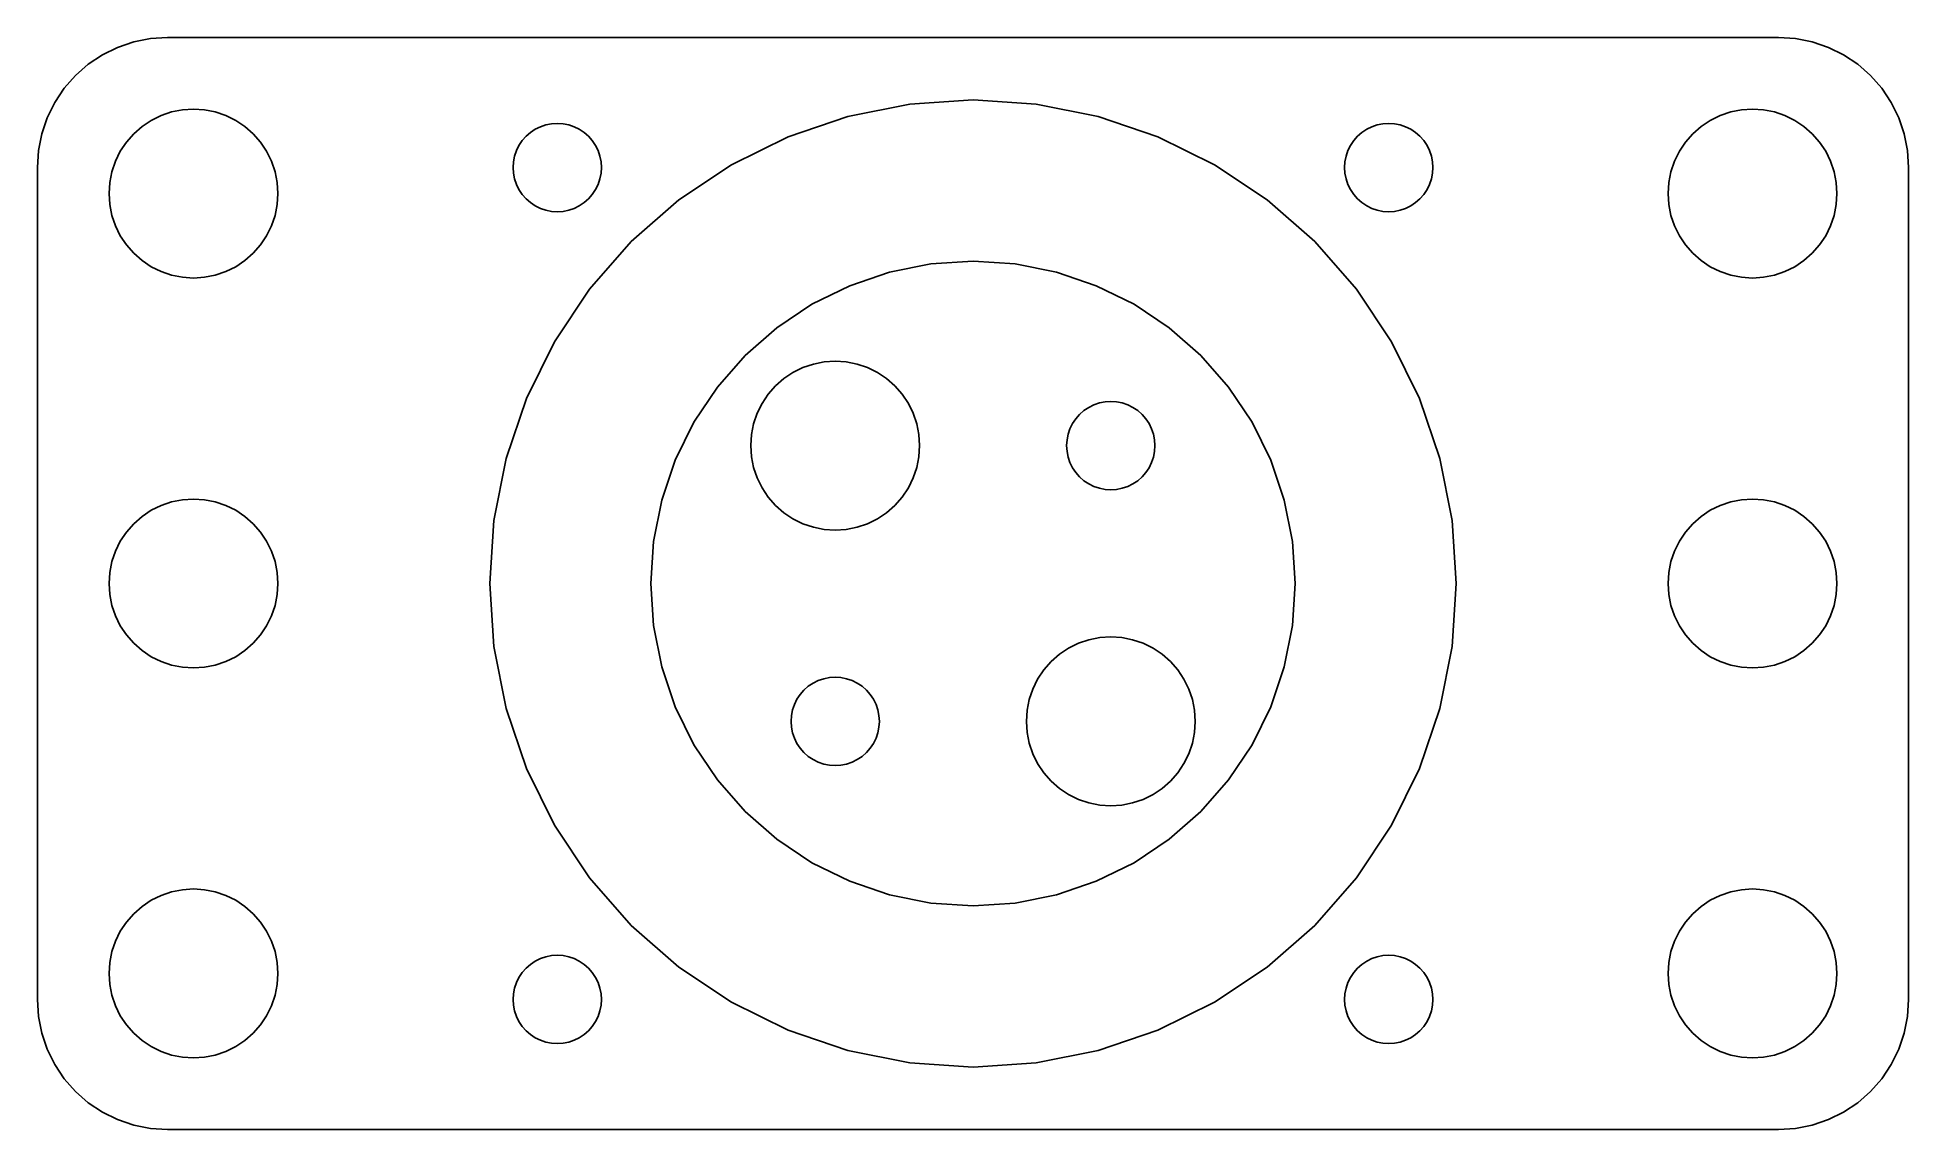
# Model space of a CAD drawing. Header units: metres. Extents: x -36 to 36, y -21 to 21.
import ezdxf

# ---------------------------------------------------------------- set-up
doc = ezdxf.new("R2010")
doc.units = ezdxf.units.M

msp = doc.modelspace()

# ---------------------------------------------------------------- linework, layer by layer
for p, q in [((-31.6576, 20.9622), (-32.2991, 20.8346)), ((-31.005, 21.005), (-31.6576, 20.9622)), ((31.005, 21.005), (-31.005, 21.005)), ((31.6576, 20.9622), (31.005, 21.005)), ((32.2991, 20.8346), (31.6576, 20.9622)), ((-33.505, 20.3351), (-34.0488, 19.9718)), ((-32.9184, 20.6244), (-33.505, 20.3351)), ((-32.2991, 20.8346), (-32.9184, 20.6244)), ((32.9184, 20.6244), (32.2991, 20.8346)), ((33.505, 20.3351), (32.9184, 20.6244)), ((34.0488, 19.9718), (33.505, 20.3351)), ((-34.5405, 19.5405), (-34.9718, 19.0488)), ((-34.0488, 19.9718), (-34.5405, 19.5405)), ((34.5405, 19.5405), (34.0488, 19.9718)), ((34.9718, 19.0488), (34.5405, 19.5405)), ((-34.9718, 19.0488), (-35.3351, 18.505)), ((35.3351, 18.505), (34.9718, 19.0488)), ((-35.3351, 18.505), (-35.6244, 17.9184)), ((-31.625, 17.8146), (-31.2437, 18.0026)), ((-31.2437, 18.0026), (-30.8412, 18.1393)), ((-30.8412, 18.1393), (-30.4242, 18.2222)), ((-30.4242, 18.2222), (-30, 18.25)), ((-30, 18.25), (-29.5758, 18.2222)), ((-29.5758, 18.2222), (-29.1588, 18.1393)), ((-29.1588, 18.1393), (-28.7563, 18.0026)), ((-28.7563, 18.0026), (-28.375, 17.8146)), ((-4.81403, 17.9662), (-2.42778, 18.4409)), ((-2.42778, 18.4409), (0, 18.6)), ((0, 18.6), (2.42778, 18.4409)), ((2.42778, 18.4409), (4.81403, 17.9662)), ((28.375, 17.8146), (28.7563, 18.0026)), ((28.7563, 18.0026), (29.1588, 18.1393)), ((29.1588, 18.1393), (29.5758, 18.2222)), ((29.5758, 18.2222), (30, 18.25)), ((30, 18.25), (30.4242, 18.2222)), ((30.4242, 18.2222), (30.8412, 18.1393)), ((30.8412, 18.1393), (31.2437, 18.0026)), ((31.2437, 18.0026), (31.625, 17.8146)), ((35.6244, 17.9184), (35.3351, 18.505)), ((-35.8346, 17.2991), (-35.9622, 16.6576)), ((-35.6244, 17.9184), (-35.8346, 17.2991)), ((-32.5784, 16.9785), (-32.2981, 17.2981)), ((-32.2981, 17.2981), (-31.9785, 17.5784)), ((-31.9785, 17.5784), (-31.625, 17.8146)), ((-28.375, 17.8146), (-28.0215, 17.5784)), ((-28.0215, 17.5784), (-27.7019, 17.2981)), ((-27.7019, 17.2981), (-27.4216, 16.9785)), ((-17.2021, 17.2021), (-17.0349, 17.3487)), ((-17.0349, 17.3487), (-16.85, 17.4722)), ((-16.85, 17.4722), (-16.6506, 17.5706)), ((-16.6506, 17.5706), (-16.44, 17.6421)), ((-16.44, 17.6421), (-16.2219, 17.6855)), ((-16.2219, 17.6855), (-16, 17.7)), ((-16, 17.7), (-15.7781, 17.6855)), ((-15.7781, 17.6855), (-15.56, 17.6421)), ((-15.56, 17.6421), (-15.3494, 17.5706)), ((-15.3494, 17.5706), (-15.15, 17.4722)), ((-15.15, 17.4722), (-14.9651, 17.3487)), ((-14.9651, 17.3487), (-14.7979, 17.2021)), ((-7.1179, 17.1842), (-4.81403, 17.9662)), ((4.81403, 17.9662), (7.1179, 17.1842)), ((14.7979, 17.2021), (14.9651, 17.3487)), ((14.9651, 17.3487), (15.15, 17.4722)), ((15.15, 17.4722), (15.3494, 17.5706)), ((15.3494, 17.5706), (15.56, 17.6421)), ((15.56, 17.6421), (15.7781, 17.6855)), ((15.7781, 17.6855), (16, 17.7)), ((16, 17.7), (16.2219, 17.6855)), ((16.2219, 17.6855), (16.44, 17.6421)), ((16.44, 17.6421), (16.6506, 17.5706)), ((16.6506, 17.5706), (16.85, 17.4722)), ((16.85, 17.4722), (17.0349, 17.3487)), ((17.0349, 17.3487), (17.2021, 17.2021)), ((27.4216, 16.9785), (27.7019, 17.2981)), ((27.7019, 17.2981), (28.0215, 17.5784)), ((28.0215, 17.5784), (28.375, 17.8146)), ((31.625, 17.8146), (31.9785, 17.5784)), ((31.9785, 17.5784), (32.2981, 17.2981)), ((32.2981, 17.2981), (32.5784, 16.9785)), ((35.8346, 17.2991), (35.6244, 17.9184)), ((35.9622, 16.6576), (35.8346, 17.2991)), ((-35.9622, 16.6576), (-36.005, 16.005)), ((-33.0026, 16.2437), (-32.8146, 16.625)), ((-32.8146, 16.625), (-32.5784, 16.9785)), ((-27.4216, 16.9785), (-27.1854, 16.625)), ((-27.1854, 16.625), (-26.9974, 16.2437)), ((-17.6421, 16.44), (-17.5706, 16.6506)), ((-17.5706, 16.6506), (-17.4722, 16.85)), ((-17.4722, 16.85), (-17.3487, 17.0349)), ((-17.3487, 17.0349), (-17.2021, 17.2021)), ((-14.7979, 17.2021), (-14.6513, 17.0349)), ((-14.6513, 17.0349), (-14.5278, 16.85)), ((-14.5278, 16.85), (-14.4294, 16.6506)), ((-14.4294, 16.6506), (-14.3579, 16.44)), ((-9.29999, 16.1081), (-7.1179, 17.1842)), ((7.1179, 17.1842), (9.29999, 16.1081)), ((14.3579, 16.44), (14.4294, 16.6506)), ((14.4294, 16.6506), (14.5278, 16.85)), ((14.5278, 16.85), (14.6513, 17.0349)), ((14.6513, 17.0349), (14.7979, 17.2021)), ((17.2021, 17.2021), (17.3487, 17.0349)), ((17.3487, 17.0349), (17.4722, 16.85)), ((17.4722, 16.85), (17.5706, 16.6506)), ((17.5706, 16.6506), (17.6421, 16.44)), ((26.9974, 16.2437), (27.1854, 16.625)), ((27.1854, 16.625), (27.4216, 16.9785)), ((32.5784, 16.9785), (32.8146, 16.625)), ((32.8146, 16.625), (33.0026, 16.2437)), ((36.005, 16.005), (35.9622, 16.6576)), ((-36.005, 16.005), (-36.005, -16.005)), ((-33.1393, 15.8412), (-33.0026, 16.2437)), ((-26.9974, 16.2437), (-26.8607, 15.8412)), ((-17.7, 16), (-17.6855, 16.2219)), ((-17.6855, 15.7781), (-17.7, 16)), ((-17.6855, 16.2219), (-17.6421, 16.44)), ((-14.3579, 16.44), (-14.3145, 16.2219)), ((-14.3145, 16.2219), (-14.3, 16)), ((-14.3, 16), (-14.3145, 15.7781)), ((-11.323, 14.7564), (-9.29999, 16.1081)), ((9.29999, 16.1081), (11.323, 14.7564)), ((14.3, 16), (14.3145, 16.2219)), ((14.3145, 15.7781), (14.3, 16)), ((14.3145, 16.2219), (14.3579, 16.44)), ((17.6421, 16.44), (17.6855, 16.2219)), ((17.6855, 16.2219), (17.7, 16)), ((17.7, 16), (17.6855, 15.7781)), ((26.8607, 15.8412), (26.9974, 16.2437)), ((33.0026, 16.2437), (33.1393, 15.8412)), ((36.005, -16.005), (36.005, 16.005)), ((-33.25, 15), (-33.2222, 15.4242)), ((-33.2222, 15.4242), (-33.1393, 15.8412)), ((-26.8607, 15.8412), (-26.7778, 15.4242)), ((-26.7778, 15.4242), (-26.75, 15)), ((-17.6421, 15.56), (-17.6855, 15.7781)), ((-17.5706, 15.3494), (-17.6421, 15.56)), ((-17.4722, 15.15), (-17.5706, 15.3494)), ((-17.3487, 14.9651), (-17.4722, 15.15)), ((-14.5278, 15.15), (-14.6513, 14.9651)), ((-14.4294, 15.3494), (-14.5278, 15.15)), ((-14.3579, 15.56), (-14.4294, 15.3494)), ((-14.3145, 15.7781), (-14.3579, 15.56)), ((14.3579, 15.56), (14.3145, 15.7781)), ((14.4294, 15.3494), (14.3579, 15.56)), ((14.5278, 15.15), (14.4294, 15.3494)), ((14.6513, 14.9651), (14.5278, 15.15)), ((17.4722, 15.15), (17.3487, 14.9651)), ((17.5706, 15.3494), (17.4722, 15.15)), ((17.6421, 15.56), (17.5706, 15.3494)), ((17.6855, 15.7781), (17.6421, 15.56)), ((26.75, 15), (26.7778, 15.4242)), ((26.7778, 15.4242), (26.8607, 15.8412)), ((33.1393, 15.8412), (33.2222, 15.4242)), ((33.2222, 15.4242), (33.25, 15)), ((-33.2222, 14.5758), (-33.25, 15)), ((-33.1393, 14.1588), (-33.2222, 14.5758)), ((-26.7778, 14.5758), (-26.8607, 14.1588)), ((-26.75, 15), (-26.7778, 14.5758)), ((-17.2021, 14.7979), (-17.3487, 14.9651)), ((-17.0349, 14.6513), (-17.2021, 14.7979)), ((-16.85, 14.5278), (-17.0349, 14.6513)), ((-16.6506, 14.4294), (-16.85, 14.5278)), ((-16.44, 14.3579), (-16.6506, 14.4294)), ((-15.3494, 14.4294), (-15.56, 14.3579)), ((-15.15, 14.5278), (-15.3494, 14.4294)), ((-14.9651, 14.6513), (-15.15, 14.5278)), ((-14.7979, 14.7979), (-14.9651, 14.6513)), ((-14.6513, 14.9651), (-14.7979, 14.7979)), ((-13.1522, 13.1522), (-11.323, 14.7564)), ((11.323, 14.7564), (13.1522, 13.1522)), ((14.7979, 14.7979), (14.6513, 14.9651)), ((14.9651, 14.6513), (14.7979, 14.7979)), ((15.15, 14.5278), (14.9651, 14.6513)), ((15.3494, 14.4294), (15.15, 14.5278)), ((15.56, 14.3579), (15.3494, 14.4294)), ((16.6506, 14.4294), (16.44, 14.3579)), ((16.85, 14.5278), (16.6506, 14.4294)), ((17.0349, 14.6513), (16.85, 14.5278)), ((17.2021, 14.7979), (17.0349, 14.6513)), ((17.3487, 14.9651), (17.2021, 14.7979)), ((26.7778, 14.5758), (26.75, 15)), ((26.8607, 14.1588), (26.7778, 14.5758)), ((33.2222, 14.5758), (33.1393, 14.1588)), ((33.25, 15), (33.2222, 14.5758)), ((-33.0026, 13.7563), (-33.1393, 14.1588)), ((-32.8146, 13.375), (-33.0026, 13.7563)), ((-26.9974, 13.7563), (-27.1854, 13.375)), ((-26.8607, 14.1588), (-26.9974, 13.7563)), ((-16.2219, 14.3145), (-16.44, 14.3579)), ((-16, 14.3), (-16.2219, 14.3145)), ((-15.7781, 14.3145), (-16, 14.3)), ((-15.56, 14.3579), (-15.7781, 14.3145)), ((15.7781, 14.3145), (15.56, 14.3579)), ((16, 14.3), (15.7781, 14.3145)), ((16.2219, 14.3145), (16, 14.3)), ((16.44, 14.3579), (16.2219, 14.3145)), ((26.9974, 13.7563), (26.8607, 14.1588)), ((27.1854, 13.375), (26.9974, 13.7563)), ((33.0026, 13.7563), (32.8146, 13.375)), ((33.1393, 14.1588), (33.0026, 13.7563)), ((-32.5784, 13.0215), (-32.8146, 13.375)), ((-32.2981, 12.7019), (-32.5784, 13.0215)), ((-27.4216, 13.0215), (-27.7019, 12.7019)), ((-27.1854, 13.375), (-27.4216, 13.0215)), ((-14.7564, 11.323), (-13.1522, 13.1522)), ((13.1522, 13.1522), (14.7564, 11.323)), ((27.4216, 13.0215), (27.1854, 13.375)), ((27.7019, 12.7019), (27.4216, 13.0215)), ((32.5784, 13.0215), (32.2981, 12.7019)), ((32.8146, 13.375), (32.5784, 13.0215)), ((-31.9785, 12.4216), (-32.2981, 12.7019)), ((-31.625, 12.1854), (-31.9785, 12.4216)), ((-28.0215, 12.4216), (-28.375, 12.1854)), ((-27.7019, 12.7019), (-28.0215, 12.4216)), ((-1.61852, 12.2939), (-3.20935, 11.9775)), ((0, 12.4), (-1.61852, 12.2939)), ((1.61852, 12.2939), (0, 12.4)), ((3.20935, 11.9775), (1.61852, 12.2939)), ((28.0215, 12.4216), (27.7019, 12.7019)), ((28.375, 12.1854), (28.0215, 12.4216)), ((31.9785, 12.4216), (31.625, 12.1854)), ((32.2981, 12.7019), (31.9785, 12.4216)), ((-31.2437, 11.9974), (-31.625, 12.1854)), ((-30.8412, 11.8607), (-31.2437, 11.9974)), ((-30.4242, 11.7778), (-30.8412, 11.8607)), ((-30, 11.75), (-30.4242, 11.7778)), ((-29.5758, 11.7778), (-30, 11.75)), ((-29.1588, 11.8607), (-29.5758, 11.7778)), ((-28.7563, 11.9974), (-29.1588, 11.8607)), ((-28.375, 12.1854), (-28.7563, 11.9974)), ((-3.20935, 11.9775), (-4.74527, 11.4561)), ((4.74527, 11.4561), (3.20935, 11.9775)), ((28.7563, 11.9974), (28.375, 12.1854)), ((29.1588, 11.8607), (28.7563, 11.9974)), ((29.5758, 11.7778), (29.1588, 11.8607)), ((30, 11.75), (29.5758, 11.7778)), ((30.4242, 11.7778), (30, 11.75)), ((30.8412, 11.8607), (30.4242, 11.7778)), ((31.2437, 11.9974), (30.8412, 11.8607)), ((31.625, 12.1854), (31.2437, 11.9974)), ((-16.1081, 9.29999), (-14.7564, 11.323)), ((-4.74527, 11.4561), (-6.2, 10.7387)), ((6.2, 10.7387), (4.74527, 11.4561)), ((14.7564, 11.323), (16.1081, 9.29999)), ((-6.2, 10.7387), (-7.54863, 9.83757)), ((7.54863, 9.83757), (6.2, 10.7387)), ((-7.54863, 9.83757), (-8.76811, 8.76811)), ((8.76811, 8.76811), (7.54863, 9.83757)), ((-17.1842, 7.1179), (-16.1081, 9.29999)), ((-8.76811, 8.76811), (-9.83757, 7.54863)), ((9.83757, 7.54863), (8.76811, 8.76811)), ((16.1081, 9.29999), (17.1842, 7.1179)), ((-7.28146, 7.88139), (-6.92799, 8.11757)), ((-6.92799, 8.11757), (-6.54671, 8.3056)), ((-6.54671, 8.3056), (-6.14415, 8.44225)), ((-6.14415, 8.44225), (-5.7272, 8.52519)), ((-5.7272, 8.52519), (-5.30299, 8.55299)), ((-5.30299, 8.55299), (-4.87878, 8.52519)), ((-4.87878, 8.52519), (-4.46184, 8.44225)), ((-4.46184, 8.44225), (-4.05927, 8.3056)), ((-4.05927, 8.3056), (-3.67799, 8.11757)), ((-3.67799, 8.11757), (-3.32452, 7.88139)), ((-9.83757, 7.54863), (-10.7387, 6.2)), ((-8.11757, 6.92799), (-7.88139, 7.28146)), ((-7.88139, 7.28146), (-7.60109, 7.60109)), ((-7.60109, 7.60109), (-7.28146, 7.88139)), ((-3.32452, 7.88139), (-3.0049, 7.60109)), ((-3.0049, 7.60109), (-2.72459, 7.28146)), ((-2.72459, 7.28146), (-2.4884, 6.92799)), ((10.7387, 6.2), (9.83757, 7.54863)), ((-17.9662, 4.81403), (-17.1842, 7.1179)), ((-8.44225, 6.14415), (-8.3056, 6.54671)), ((-8.3056, 6.54671), (-8.11757, 6.92799)), ((-2.4884, 6.92799), (-2.30038, 6.54671)), ((-2.30038, 6.54671), (-2.16373, 6.14415)), ((3.95428, 6.33789), (4.10091, 6.50508)), ((4.10091, 6.50508), (4.2681, 6.65169)), ((4.2681, 6.65169), (4.45299, 6.77524)), ((4.45299, 6.77524), (4.65244, 6.87358)), ((4.65244, 6.87358), (4.86301, 6.94507)), ((4.86301, 6.94507), (5.0811, 6.98845)), ((5.0811, 6.98845), (5.30299, 7.00299)), ((5.30299, 7.00299), (5.52489, 6.98845)), ((5.52489, 6.98845), (5.74298, 6.94507)), ((5.74298, 6.94507), (5.95355, 6.87358)), ((5.95355, 6.87358), (6.153, 6.77524)), ((6.153, 6.77524), (6.33789, 6.65169)), ((6.33789, 6.65169), (6.50508, 6.50508)), ((6.50508, 6.50508), (6.65169, 6.33789)), ((17.1842, 7.1179), (17.9662, 4.81403)), ((-10.7387, 6.2), (-11.4561, 4.74527)), ((-8.52519, 5.7272), (-8.44225, 6.14415)), ((-2.16373, 6.14415), (-2.0808, 5.7272)), ((3.66092, 5.74298), (3.73239, 5.95355)), ((3.73239, 5.95355), (3.83075, 6.153)), ((3.83075, 6.153), (3.95428, 6.33789)), ((6.65169, 6.33789), (6.77524, 6.153)), ((6.77524, 6.153), (6.87358, 5.95355)), ((6.87358, 5.95355), (6.94507, 5.74298)), ((11.4561, 4.74527), (10.7387, 6.2)), ((-8.55299, 5.30299), (-8.52519, 5.7272)), ((-8.52519, 4.87878), (-8.55299, 5.30299)), ((-2.0808, 5.7272), (-2.05299, 5.30299)), ((-2.05299, 5.30299), (-2.0808, 4.87878)), ((3.603, 5.30299), (3.61754, 5.52489)), ((3.61754, 5.0811), (3.603, 5.30299)), ((3.61754, 5.52489), (3.66092, 5.74298)), ((3.66092, 4.86301), (3.61754, 5.0811)), ((6.94507, 5.74298), (6.98845, 5.52489)), ((6.98845, 5.0811), (6.94507, 4.86301)), ((6.98845, 5.52489), (7.00299, 5.30299)), ((7.00299, 5.30299), (6.98845, 5.0811)), ((-18.4409, 2.42778), (-17.9662, 4.81403)), ((-11.4561, 4.74527), (-11.9775, 3.20935)), ((-8.44225, 4.46184), (-8.52519, 4.87878)), ((-8.3056, 4.05927), (-8.44225, 4.46184)), ((-2.16373, 4.46184), (-2.30038, 4.05927)), ((-2.0808, 4.87878), (-2.16373, 4.46184)), ((3.73239, 4.65244), (3.66092, 4.86301)), ((3.83075, 4.45299), (3.73239, 4.65244)), ((3.95428, 4.2681), (3.83075, 4.45299)), ((6.77524, 4.45299), (6.65169, 4.2681)), ((6.87358, 4.65244), (6.77524, 4.45299)), ((6.94507, 4.86301), (6.87358, 4.65244)), ((11.9775, 3.20935), (11.4561, 4.74527)), ((17.9662, 4.81403), (18.4409, 2.42778)), ((-8.11757, 3.67799), (-8.3056, 4.05927)), ((-7.88139, 3.32452), (-8.11757, 3.67799)), ((-2.4884, 3.67799), (-2.72459, 3.32452)), ((-2.30038, 4.05927), (-2.4884, 3.67799)), ((4.10091, 4.10091), (3.95428, 4.2681)), ((4.2681, 3.95428), (4.10091, 4.10091)), ((4.45299, 3.83075), (4.2681, 3.95428)), ((4.65244, 3.73239), (4.45299, 3.83075)), ((4.86301, 3.66092), (4.65244, 3.73239)), ((5.0811, 3.61754), (4.86301, 3.66092)), ((5.30299, 3.603), (5.0811, 3.61754)), ((5.52489, 3.61754), (5.30299, 3.603)), ((5.74298, 3.66092), (5.52489, 3.61754)), ((5.95355, 3.73239), (5.74298, 3.66092)), ((6.153, 3.83075), (5.95355, 3.73239)), ((6.33789, 3.95428), (6.153, 3.83075)), ((6.50508, 4.10091), (6.33789, 3.95428)), ((6.65169, 4.2681), (6.50508, 4.10091)), ((-31.625, 2.81458), (-31.2437, 3.00259)), ((-31.2437, 3.00259), (-30.8412, 3.13925)), ((-30.8412, 3.13925), (-30.4242, 3.22218)), ((-30.4242, 3.22218), (-30, 3.25)), ((-30, 3.25), (-29.5758, 3.22218)), ((-29.5758, 3.22218), (-29.1588, 3.13925)), ((-29.1588, 3.13925), (-28.7563, 3.00259)), ((-28.7563, 3.00259), (-28.375, 2.81458)), ((-11.9775, 3.20935), (-12.2939, 1.61852)), ((-7.60109, 3.0049), (-7.88139, 3.32452)), ((-7.28146, 2.72459), (-7.60109, 3.0049)), ((-3.0049, 3.0049), (-3.32452, 2.72459)), ((-2.72459, 3.32452), (-3.0049, 3.0049)), ((12.2939, 1.61852), (11.9775, 3.20935)), ((28.375, 2.81458), (28.7563, 3.00259)), ((28.7563, 3.00259), (29.1588, 3.13925)), ((29.1588, 3.13925), (29.5758, 3.22218)), ((29.5758, 3.22218), (30, 3.25)), ((30, 3.25), (30.4242, 3.22218)), ((30.4242, 3.22218), (30.8412, 3.13925)), ((30.8412, 3.13925), (31.2437, 3.00259)), ((31.2437, 3.00259), (31.625, 2.81458)), ((-32.5784, 1.97847), (-32.2981, 2.2981)), ((-32.2981, 2.2981), (-31.9785, 2.57838)), ((-31.9785, 2.57838), (-31.625, 2.81458)), ((-28.375, 2.81458), (-28.0215, 2.57838)), ((-28.0215, 2.57838), (-27.7019, 2.2981)), ((-27.7019, 2.2981), (-27.4216, 1.97847)), ((-18.6, 0), (-18.4409, 2.42778)), ((-6.92799, 2.4884), (-7.28146, 2.72459)), ((-6.54671, 2.30038), (-6.92799, 2.4884)), ((-6.14415, 2.16373), (-6.54671, 2.30038)), ((-5.7272, 2.0808), (-6.14415, 2.16373)), ((-4.46184, 2.16373), (-4.87878, 2.0808)), ((-4.05927, 2.30038), (-4.46184, 2.16373)), ((-3.67799, 2.4884), (-4.05927, 2.30038)), ((-3.32452, 2.72459), (-3.67799, 2.4884)), ((18.4409, 2.42778), (18.6, 0)), ((27.4216, 1.97847), (27.7019, 2.2981)), ((27.7019, 2.2981), (28.0215, 2.57838)), ((28.0215, 2.57838), (28.375, 2.81458)), ((31.625, 2.81458), (31.9785, 2.57838)), ((31.9785, 2.57838), (32.2981, 2.2981)), ((32.2981, 2.2981), (32.5784, 1.97847)), ((-33.0026, 1.24371), (-32.8146, 1.625)), ((-32.8146, 1.625), (-32.5784, 1.97847)), ((-27.4216, 1.97847), (-27.1854, 1.625)), ((-27.1854, 1.625), (-26.9974, 1.24371)), ((-12.2939, 1.61852), (-12.4, 0)), ((-5.30299, 2.05299), (-5.7272, 2.0808)), ((-4.87878, 2.0808), (-5.30299, 2.05299)), ((12.4, 0), (12.2939, 1.61852)), ((26.9974, 1.24371), (27.1854, 1.625)), ((27.1854, 1.625), (27.4216, 1.97847)), ((32.5784, 1.97847), (32.8146, 1.625)), ((32.8146, 1.625), (33.0026, 1.24371)), ((-33.2222, 0.42421), (-33.1393, 0.84116)), ((-33.1393, 0.84116), (-33.0026, 1.24371)), ((-26.9974, 1.24371), (-26.8607, 0.84116)), ((-26.8607, 0.84116), (-26.7778, 0.42421)), ((26.7778, 0.42421), (26.8607, 0.84116)), ((26.8607, 0.84116), (26.9974, 1.24371)), ((33.0026, 1.24371), (33.1393, 0.84116)), ((33.1393, 0.84116), (33.2222, 0.42421)), ((-33.25, 0), (-33.2222, 0.42421)), ((-33.2222, -0.42421), (-33.25, 0)), ((-26.7778, 0.42421), (-26.75, 0)), ((-26.75, 0), (-26.7778, -0.42421)), ((-18.4409, -2.42778), (-18.6, 0)), ((-12.4, 0), (-12.2939, -1.61852)), ((12.2939, -1.61852), (12.4, 0)), ((18.6, 0), (18.4409, -2.42778)), ((26.75, 0), (26.7778, 0.42421)), ((26.7778, -0.42421), (26.75, 0)), ((33.2222, 0.42421), (33.25, 0)), ((33.25, 0), (33.2222, -0.42421)), ((-33.1393, -0.84116), (-33.2222, -0.42421)), ((-26.7778, -0.42421), (-26.8607, -0.84116)), ((26.8607, -0.84116), (26.7778, -0.42421)), ((33.2222, -0.42421), (33.1393, -0.84116)), ((-33.0026, -1.24371), (-33.1393, -0.84116)), ((-32.8146, -1.625), (-33.0026, -1.24371)), ((-26.9974, -1.24371), (-27.1854, -1.625)), ((-26.8607, -0.84116), (-26.9974, -1.24371)), ((26.9974, -1.24371), (26.8607, -0.84116)), ((27.1854, -1.625), (26.9974, -1.24371)), ((33.0026, -1.24371), (32.8146, -1.625)), ((33.1393, -0.84116), (33.0026, -1.24371)), ((-32.5784, -1.97847), (-32.8146, -1.625)), ((-32.2981, -2.2981), (-32.5784, -1.97847)), ((-27.4216, -1.97847), (-27.7019, -2.2981)), ((-27.1854, -1.625), (-27.4216, -1.97847)), ((-12.2939, -1.61852), (-11.9775, -3.20935)), ((4.46184, -2.16373), (4.87878, -2.0808)), ((4.87878, -2.0808), (5.30299, -2.05299)), ((5.30299, -2.05299), (5.7272, -2.0808)), ((5.7272, -2.0808), (6.14415, -2.16373)), ((11.9775, -3.20935), (12.2939, -1.61852)), ((27.4216, -1.97847), (27.1854, -1.625)), ((27.7019, -2.2981), (27.4216, -1.97847)), ((32.5784, -1.97847), (32.2981, -2.2981)), ((32.8146, -1.625), (32.5784, -1.97847)), ((-31.9785, -2.57838), (-32.2981, -2.2981)), ((-31.625, -2.81458), (-31.9785, -2.57838)), ((-31.2437, -3.00259), (-31.625, -2.81458)), ((-28.375, -2.81458), (-28.7563, -3.00259)), ((-28.0215, -2.57838), (-28.375, -2.81458)), ((-27.7019, -2.2981), (-28.0215, -2.57838)), ((-17.9662, -4.81403), (-18.4409, -2.42778)), ((3.0049, -3.0049), (3.32452, -2.72459)), ((3.32452, -2.72459), (3.67799, -2.4884)), ((3.67799, -2.4884), (4.05927, -2.30038)), ((4.05927, -2.30038), (4.46184, -2.16373)), ((6.14415, -2.16373), (6.54671, -2.30038)), ((6.54671, -2.30038), (6.92799, -2.4884)), ((6.92799, -2.4884), (7.28146, -2.72459)), ((7.28146, -2.72459), (7.60109, -3.0049)), ((18.4409, -2.42778), (17.9662, -4.81403)), ((28.0215, -2.57838), (27.7019, -2.2981)), ((28.375, -2.81458), (28.0215, -2.57838)), ((28.7563, -3.00259), (28.375, -2.81458)), ((31.625, -2.81458), (31.2437, -3.00259)), ((31.9785, -2.57838), (31.625, -2.81458)), ((32.2981, -2.2981), (31.9785, -2.57838)), ((-30.8412, -3.13925), (-31.2437, -3.00259)), ((-30.4242, -3.22218), (-30.8412, -3.13925)), ((-30, -3.25), (-30.4242, -3.22218)), ((-29.5758, -3.22218), (-30, -3.25)), ((-29.1588, -3.13925), (-29.5758, -3.22218)), ((-28.7563, -3.00259), (-29.1588, -3.13925)), ((-11.9775, -3.20935), (-11.4561, -4.74527)), ((2.4884, -3.67799), (2.72459, -3.32452)), ((2.72459, -3.32452), (3.0049, -3.0049)), ((7.60109, -3.0049), (7.88139, -3.32452)), ((7.88139, -3.32452), (8.11757, -3.67799)), ((11.4561, -4.74527), (11.9775, -3.20935)), ((29.1588, -3.13925), (28.7563, -3.00259)), ((29.5758, -3.22218), (29.1588, -3.13925)), ((30, -3.25), (29.5758, -3.22218)), ((30.4242, -3.22218), (30, -3.25)), ((30.8412, -3.13925), (30.4242, -3.22218)), ((31.2437, -3.00259), (30.8412, -3.13925)), ((-6.77524, -4.45299), (-6.65169, -4.2681)), ((-6.65169, -4.2681), (-6.50508, -4.10091)), ((-6.50508, -4.10091), (-6.33789, -3.95428)), ((-6.33789, -3.95428), (-6.153, -3.83075)), ((-6.153, -3.83075), (-5.95355, -3.73239)), ((-5.95355, -3.73239), (-5.74298, -3.66092)), ((-5.74298, -3.66092), (-5.52489, -3.61754)), ((-5.52489, -3.61754), (-5.30299, -3.603)), ((-5.30299, -3.603), (-5.0811, -3.61754)), ((-5.0811, -3.61754), (-4.86301, -3.66092)), ((-4.86301, -3.66092), (-4.65244, -3.73239)), ((-4.65244, -3.73239), (-4.45299, -3.83075)), ((-4.45299, -3.83075), (-4.2681, -3.95428)), ((-4.2681, -3.95428), (-4.10091, -4.10091)), ((-4.10091, -4.10091), (-3.95428, -4.2681)), ((-3.95428, -4.2681), (-3.83075, -4.45299)), ((2.16373, -4.46184), (2.30038, -4.05927)), ((2.30038, -4.05927), (2.4884, -3.67799)), ((8.11757, -3.67799), (8.3056, -4.05927)), ((8.3056, -4.05927), (8.44225, -4.46184)), ((-17.1842, -7.1179), (-17.9662, -4.81403)), ((-11.4561, -4.74527), (-10.7387, -6.2)), ((-6.98845, -5.0811), (-6.94507, -4.86301)), ((-6.94507, -4.86301), (-6.87358, -4.65244)), ((-6.87358, -4.65244), (-6.77524, -4.45299)), ((-3.83075, -4.45299), (-3.73239, -4.65244)), ((-3.73239, -4.65244), (-3.66092, -4.86301)), ((-3.66092, -4.86301), (-3.61754, -5.0811)), ((2.05299, -5.30299), (2.0808, -4.87878)), ((2.0808, -4.87878), (2.16373, -4.46184)), ((8.44225, -4.46184), (8.52519, -4.87878)), ((8.52519, -4.87878), (8.55299, -5.30299)), ((10.7387, -6.2), (11.4561, -4.74527)), ((17.9662, -4.81403), (17.1842, -7.1179)), ((-7.00299, -5.30299), (-6.98845, -5.0811)), ((-6.98845, -5.52489), (-7.00299, -5.30299)), ((-6.94507, -5.74298), (-6.98845, -5.52489)), ((-6.87358, -5.95355), (-6.94507, -5.74298)), ((-3.66092, -5.74298), (-3.73239, -5.95355)), ((-3.61754, -5.52489), (-3.66092, -5.74298)), ((-3.61754, -5.0811), (-3.603, -5.30299)), ((-3.603, -5.30299), (-3.61754, -5.52489)), ((2.0808, -5.7272), (2.05299, -5.30299)), ((2.16373, -6.14415), (2.0808, -5.7272)), ((8.52519, -5.7272), (8.44225, -6.14415)), ((8.55299, -5.30299), (8.52519, -5.7272)), ((-10.7387, -6.2), (-9.83757, -7.54863)), ((-6.77524, -6.153), (-6.87358, -5.95355)), ((-6.65169, -6.33789), (-6.77524, -6.153)), ((-6.50508, -6.50508), (-6.65169, -6.33789)), ((-3.95428, -6.33789), (-4.10091, -6.50508)), ((-3.83075, -6.153), (-3.95428, -6.33789)), ((-3.73239, -5.95355), (-3.83075, -6.153)), ((2.30038, -6.54671), (2.16373, -6.14415)), ((8.44225, -6.14415), (8.3056, -6.54671)), ((9.83757, -7.54863), (10.7387, -6.2)), ((-16.1081, -9.29999), (-17.1842, -7.1179)), ((-6.33789, -6.65169), (-6.50508, -6.50508)), ((-6.153, -6.77524), (-6.33789, -6.65169)), ((-5.95355, -6.87358), (-6.153, -6.77524)), ((-5.74298, -6.94507), (-5.95355, -6.87358)), ((-5.52489, -6.98845), (-5.74298, -6.94507)), ((-5.30299, -7.00299), (-5.52489, -6.98845)), ((-5.0811, -6.98845), (-5.30299, -7.00299)), ((-4.86301, -6.94507), (-5.0811, -6.98845)), ((-4.65244, -6.87358), (-4.86301, -6.94507)), ((-4.45299, -6.77524), (-4.65244, -6.87358)), ((-4.2681, -6.65169), (-4.45299, -6.77524)), ((-4.10091, -6.50508), (-4.2681, -6.65169)), ((2.4884, -6.92799), (2.30038, -6.54671)), ((2.72459, -7.28146), (2.4884, -6.92799)), ((8.11757, -6.92799), (7.88139, -7.28146)), ((8.3056, -6.54671), (8.11757, -6.92799)), ((17.1842, -7.1179), (16.1081, -9.29999)), ((-9.83757, -7.54863), (-8.76811, -8.76811)), ((3.0049, -7.60109), (2.72459, -7.28146)), ((3.32452, -7.88139), (3.0049, -7.60109)), ((3.67799, -8.11757), (3.32452, -7.88139)), ((7.28146, -7.88139), (6.92799, -8.11757)), ((7.60109, -7.60109), (7.28146, -7.88139)), ((7.88139, -7.28146), (7.60109, -7.60109)), ((8.76811, -8.76811), (9.83757, -7.54863)), ((4.05927, -8.3056), (3.67799, -8.11757)), ((4.46184, -8.44225), (4.05927, -8.3056)), ((4.87878, -8.52519), (4.46184, -8.44225)), ((5.30299, -8.55299), (4.87878, -8.52519)), ((5.7272, -8.52519), (5.30299, -8.55299)), ((6.14415, -8.44225), (5.7272, -8.52519)), ((6.54671, -8.3056), (6.14415, -8.44225)), ((6.92799, -8.11757), (6.54671, -8.3056)), ((-14.7564, -11.323), (-16.1081, -9.29999)), ((-8.76811, -8.76811), (-7.54863, -9.83757)), ((7.54863, -9.83757), (8.76811, -8.76811)), ((16.1081, -9.29999), (14.7564, -11.323)), ((-7.54863, -9.83757), (-6.2, -10.7387)), ((6.2, -10.7387), (7.54863, -9.83757)), ((-6.2, -10.7387), (-4.74527, -11.4561)), ((4.74527, -11.4561), (6.2, -10.7387)), ((-13.1522, -13.1522), (-14.7564, -11.323)), ((-4.74527, -11.4561), (-3.20935, -11.9775)), ((3.20935, -11.9775), (4.74527, -11.4561)), ((14.7564, -11.323), (13.1522, -13.1522)), ((-31.9785, -12.4216), (-31.625, -12.1854)), ((-31.625, -12.1854), (-31.2437, -11.9974)), ((-31.2437, -11.9974), (-30.8412, -11.8607)), ((-30.8412, -11.8607), (-30.4242, -11.7778)), ((-30.4242, -11.7778), (-30, -11.75)), ((-30, -11.75), (-29.5758, -11.7778)), ((-29.5758, -11.7778), (-29.1588, -11.8607)), ((-29.1588, -11.8607), (-28.7563, -11.9974)), ((-28.7563, -11.9974), (-28.375, -12.1854)), ((-28.375, -12.1854), (-28.0215, -12.4216)), ((-3.20935, -11.9775), (-1.61852, -12.2939)), ((1.61852, -12.2939), (3.20935, -11.9775)), ((28.0215, -12.4216), (28.375, -12.1854)), ((28.375, -12.1854), (28.7563, -11.9974)), ((28.7563, -11.9974), (29.1588, -11.8607)), ((29.1588, -11.8607), (29.5758, -11.7778)), ((29.5758, -11.7778), (30, -11.75)), ((30, -11.75), (30.4242, -11.7778)), ((30.4242, -11.7778), (30.8412, -11.8607)), ((30.8412, -11.8607), (31.2437, -11.9974)), ((31.2437, -11.9974), (31.625, -12.1854)), ((31.625, -12.1854), (31.9785, -12.4216)), ((-32.5784, -13.0215), (-32.2981, -12.7019)), ((-32.2981, -12.7019), (-31.9785, -12.4216)), ((-28.0215, -12.4216), (-27.7019, -12.7019)), ((-27.7019, -12.7019), (-27.4216, -13.0215)), ((-1.61852, -12.2939), (0, -12.4)), ((0, -12.4), (1.61852, -12.2939)), ((27.4216, -13.0215), (27.7019, -12.7019)), ((27.7019, -12.7019), (28.0215, -12.4216)), ((31.9785, -12.4216), (32.2981, -12.7019)), ((32.2981, -12.7019), (32.5784, -13.0215)), ((-33.0026, -13.7563), (-32.8146, -13.375)), ((-32.8146, -13.375), (-32.5784, -13.0215)), ((-27.4216, -13.0215), (-27.1854, -13.375)), ((-27.1854, -13.375), (-26.9974, -13.7563)), ((-11.323, -14.7564), (-13.1522, -13.1522)), ((13.1522, -13.1522), (11.323, -14.7564)), ((26.9974, -13.7563), (27.1854, -13.375)), ((27.1854, -13.375), (27.4216, -13.0215)), ((32.5784, -13.0215), (32.8146, -13.375)), ((32.8146, -13.375), (33.0026, -13.7563)), ((-33.2222, -14.5758), (-33.1393, -14.1588)), ((-33.1393, -14.1588), (-33.0026, -13.7563)), ((-26.9974, -13.7563), (-26.8607, -14.1588)), ((-26.8607, -14.1588), (-26.7778, -14.5758)), ((-16.6506, -14.4294), (-16.44, -14.3579)), ((-16.44, -14.3579), (-16.2219, -14.3145)), ((-16.2219, -14.3145), (-16, -14.3)), ((-16, -14.3), (-15.7781, -14.3145)), ((-15.7781, -14.3145), (-15.56, -14.3579)), ((-15.56, -14.3579), (-15.3494, -14.4294)), ((15.3494, -14.4294), (15.56, -14.3579)), ((15.56, -14.3579), (15.7781, -14.3145)), ((15.7781, -14.3145), (16, -14.3)), ((16, -14.3), (16.2219, -14.3145)), ((16.2219, -14.3145), (16.44, -14.3579)), ((16.44, -14.3579), (16.6506, -14.4294)), ((26.7778, -14.5758), (26.8607, -14.1588)), ((26.8607, -14.1588), (26.9974, -13.7563)), ((33.0026, -13.7563), (33.1393, -14.1588)), ((33.1393, -14.1588), (33.2222, -14.5758)), ((-33.25, -15), (-33.2222, -14.5758)), ((-33.2222, -15.4242), (-33.25, -15)), ((-26.7778, -14.5758), (-26.75, -15)), ((-26.75, -15), (-26.7778, -15.4242)), ((-17.4722, -15.15), (-17.3487, -14.9651)), ((-17.3487, -14.9651), (-17.2021, -14.7979)), ((-17.2021, -14.7979), (-17.0349, -14.6513)), ((-17.0349, -14.6513), (-16.85, -14.5278)), ((-16.85, -14.5278), (-16.6506, -14.4294)), ((-15.3494, -14.4294), (-15.15, -14.5278)), ((-15.15, -14.5278), (-14.9651, -14.6513)), ((-14.9651, -14.6513), (-14.7979, -14.7979)), ((-14.7979, -14.7979), (-14.6513, -14.9651)), ((-14.6513, -14.9651), (-14.5278, -15.15)), ((-9.29999, -16.1081), (-11.323, -14.7564)), ((11.323, -14.7564), (9.29999, -16.1081)), ((14.5278, -15.15), (14.6513, -14.9651)), ((14.6513, -14.9651), (14.7979, -14.7979)), ((14.7979, -14.7979), (14.9651, -14.6513)), ((14.9651, -14.6513), (15.15, -14.5278)), ((15.15, -14.5278), (15.3494, -14.4294)), ((16.6506, -14.4294), (16.85, -14.5278)), ((16.85, -14.5278), (17.0349, -14.6513)), ((17.0349, -14.6513), (17.2021, -14.7979)), ((17.2021, -14.7979), (17.3487, -14.9651)), ((17.3487, -14.9651), (17.4722, -15.15)), ((26.75, -15), (26.7778, -14.5758)), ((26.7778, -15.4242), (26.75, -15)), ((33.2222, -14.5758), (33.25, -15)), ((33.25, -15), (33.2222, -15.4242)), ((-33.1393, -15.8412), (-33.2222, -15.4242)), ((-33.0026, -16.2437), (-33.1393, -15.8412)), ((-26.8607, -15.8412), (-26.9974, -16.2437)), ((-26.7778, -15.4242), (-26.8607, -15.8412)), ((-17.7, -16), (-17.6855, -15.7781)), ((-17.6855, -15.7781), (-17.6421, -15.56)), ((-17.6421, -15.56), (-17.5706, -15.3494)), ((-17.5706, -15.3494), (-17.4722, -15.15)), ((-14.5278, -15.15), (-14.4294, -15.3494)), ((-14.4294, -15.3494), (-14.3579, -15.56)), ((-14.3579, -15.56), (-14.3145, -15.7781)), ((-14.3145, -15.7781), (-14.3, -16)), ((14.3, -16), (14.3145, -15.7781)), ((14.3145, -15.7781), (14.3579, -15.56)), ((14.3579, -15.56), (14.4294, -15.3494)), ((14.4294, -15.3494), (14.5278, -15.15)), ((17.4722, -15.15), (17.5706, -15.3494)), ((17.5706, -15.3494), (17.6421, -15.56)), ((17.6421, -15.56), (17.6855, -15.7781)), ((17.6855, -15.7781), (17.7, -16)), ((26.8607, -15.8412), (26.7778, -15.4242)), ((26.9974, -16.2437), (26.8607, -15.8412)), ((33.1393, -15.8412), (33.0026, -16.2437)), ((33.2222, -15.4242), (33.1393, -15.8412)), ((-36.005, -16.005), (-35.9622, -16.6576)), ((-32.8146, -16.625), (-33.0026, -16.2437)), ((-26.9974, -16.2437), (-27.1854, -16.625)), ((-17.6855, -16.2219), (-17.7, -16)), ((-17.6421, -16.44), (-17.6855, -16.2219)), ((-17.5706, -16.6506), (-17.6421, -16.44)), ((-14.3579, -16.44), (-14.4294, -16.6506)), ((-14.3145, -16.2219), (-14.3579, -16.44)), ((-14.3, -16), (-14.3145, -16.2219)), ((-7.1179, -17.1842), (-9.29999, -16.1081)), ((9.29999, -16.1081), (7.1179, -17.1842)), ((14.3145, -16.2219), (14.3, -16)), ((14.3579, -16.44), (14.3145, -16.2219)), ((14.4294, -16.6506), (14.3579, -16.44)), ((17.6421, -16.44), (17.5706, -16.6506)), ((17.6855, -16.2219), (17.6421, -16.44)), ((17.7, -16), (17.6855, -16.2219)), ((27.1854, -16.625), (26.9974, -16.2437)), ((33.0026, -16.2437), (32.8146, -16.625)), ((35.9622, -16.6576), (36.005, -16.005)), ((-35.9622, -16.6576), (-35.8346, -17.2991)), ((-32.5784, -16.9785), (-32.8146, -16.625)), ((-32.2981, -17.2981), (-32.5784, -16.9785)), ((-27.4216, -16.9785), (-27.7019, -17.2981)), ((-27.1854, -16.625), (-27.4216, -16.9785)), ((-17.4722, -16.85), (-17.5706, -16.6506)), ((-17.3487, -17.0349), (-17.4722, -16.85)), ((-17.2021, -17.2021), (-17.3487, -17.0349)), ((-17.0349, -17.3487), (-17.2021, -17.2021)), ((-14.7979, -17.2021), (-14.9651, -17.3487)), ((-14.6513, -17.0349), (-14.7979, -17.2021)), ((-14.5278, -16.85), (-14.6513, -17.0349)), ((-14.4294, -16.6506), (-14.5278, -16.85)), ((-4.81403, -17.9662), (-7.1179, -17.1842)), ((7.1179, -17.1842), (4.81403, -17.9662)), ((14.5278, -16.85), (14.4294, -16.6506)), ((14.6513, -17.0349), (14.5278, -16.85)), ((14.7979, -17.2021), (14.6513, -17.0349)), ((14.9651, -17.3487), (14.7979, -17.2021)), ((17.2021, -17.2021), (17.0349, -17.3487)), ((17.3487, -17.0349), (17.2021, -17.2021)), ((17.4722, -16.85), (17.3487, -17.0349)), ((17.5706, -16.6506), (17.4722, -16.85)), ((27.4216, -16.9785), (27.1854, -16.625)), ((27.7019, -17.2981), (27.4216, -16.9785)), ((32.5784, -16.9785), (32.2981, -17.2981)), ((32.8146, -16.625), (32.5784, -16.9785)), ((35.8346, -17.2991), (35.9622, -16.6576)), ((-35.8346, -17.2991), (-35.6244, -17.9184)), ((-35.6244, -17.9184), (-35.3351, -18.505)), ((-31.9785, -17.5784), (-32.2981, -17.2981)), ((-31.625, -17.8146), (-31.9785, -17.5784)), ((-31.2437, -18.0026), (-31.625, -17.8146)), ((-28.375, -17.8146), (-28.7563, -18.0026)), ((-28.0215, -17.5784), (-28.375, -17.8146)), ((-27.7019, -17.2981), (-28.0215, -17.5784)), ((-16.85, -17.4722), (-17.0349, -17.3487)), ((-16.6506, -17.5706), (-16.85, -17.4722)), ((-16.44, -17.6421), (-16.6506, -17.5706)), ((-16.2219, -17.6855), (-16.44, -17.6421)), ((-16, -17.7), (-16.2219, -17.6855)), ((-15.7781, -17.6855), (-16, -17.7)), ((-15.56, -17.6421), (-15.7781, -17.6855)), ((-15.3494, -17.5706), (-15.56, -17.6421)), ((-15.15, -17.4722), (-15.3494, -17.5706)), ((-14.9651, -17.3487), (-15.15, -17.4722)), ((-2.42778, -18.4409), (-4.81403, -17.9662)), ((4.81403, -17.9662), (2.42778, -18.4409)), ((15.15, -17.4722), (14.9651, -17.3487)), ((15.3494, -17.5706), (15.15, -17.4722)), ((15.56, -17.6421), (15.3494, -17.5706)), ((15.7781, -17.6855), (15.56, -17.6421)), ((16, -17.7), (15.7781, -17.6855)), ((16.2219, -17.6855), (16, -17.7)), ((16.44, -17.6421), (16.2219, -17.6855)), ((16.6506, -17.5706), (16.44, -17.6421)), ((16.85, -17.4722), (16.6506, -17.5706)), ((17.0349, -17.3487), (16.85, -17.4722)), ((28.0215, -17.5784), (27.7019, -17.2981)), ((28.375, -17.8146), (28.0215, -17.5784)), ((28.7563, -18.0026), (28.375, -17.8146)), ((31.625, -17.8146), (31.2437, -18.0026)), ((31.9785, -17.5784), (31.625, -17.8146)), ((32.2981, -17.2981), (31.9785, -17.5784)), ((35.3351, -18.505), (35.6244, -17.9184)), ((35.6244, -17.9184), (35.8346, -17.2991)), ((-35.3351, -18.505), (-34.9718, -19.0488)), ((-30.8412, -18.1393), (-31.2437, -18.0026)), ((-30.4242, -18.2222), (-30.8412, -18.1393)), ((-30, -18.25), (-30.4242, -18.2222)), ((-29.5758, -18.2222), (-30, -18.25)), ((-29.1588, -18.1393), (-29.5758, -18.2222)), ((-28.7563, -18.0026), (-29.1588, -18.1393)), ((0, -18.6), (-2.42778, -18.4409)), ((2.42778, -18.4409), (0, -18.6)), ((29.1588, -18.1393), (28.7563, -18.0026)), ((29.5758, -18.2222), (29.1588, -18.1393)), ((30, -18.25), (29.5758, -18.2222)), ((30.4242, -18.2222), (30, -18.25)), ((30.8412, -18.1393), (30.4242, -18.2222)), ((31.2437, -18.0026), (30.8412, -18.1393)), ((34.9718, -19.0488), (35.3351, -18.505)), ((-34.9718, -19.0488), (-34.5405, -19.5405)), ((34.5405, -19.5405), (34.9718, -19.0488)), ((-34.5405, -19.5405), (-34.0488, -19.9718)), ((-34.0488, -19.9718), (-33.505, -20.3351)), ((33.505, -20.3351), (34.0488, -19.9718)), ((34.0488, -19.9718), (34.5405, -19.5405)), ((-33.505, -20.3351), (-32.9184, -20.6244)), ((-32.9184, -20.6244), (-32.2991, -20.8346)), ((-32.2991, -20.8346), (-31.6576, -20.9622)), ((31.6576, -20.9622), (32.2991, -20.8346)), ((32.2991, -20.8346), (32.9184, -20.6244)), ((32.9184, -20.6244), (33.505, -20.3351)), ((-31.6576, -20.9622), (-31.005, -21.005)), ((-31.005, -21.005), (31.005, -21.005)), ((31.005, -21.005), (31.6576, -20.9622))]:
    msp.add_line(p, q)

doc.saveas('drawing.dxf')
